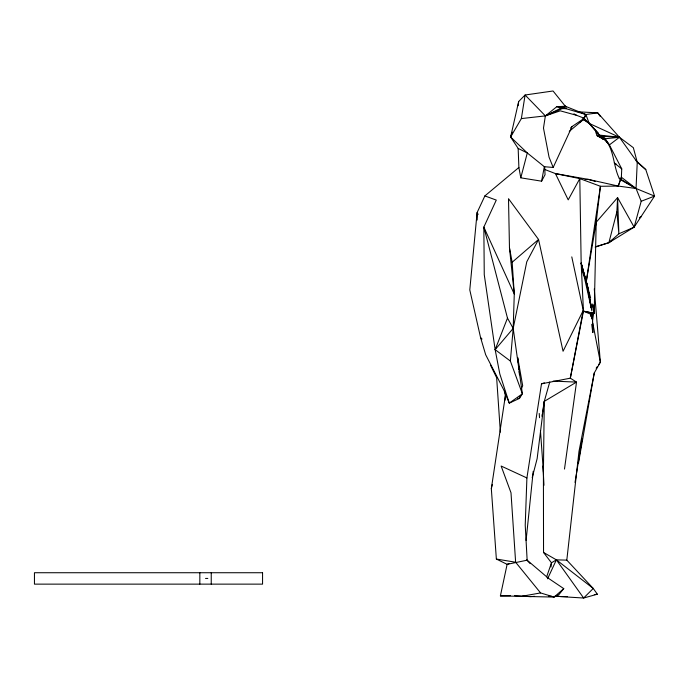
<?xml version="1.0" encoding="UTF-8"?>
<svg xmlns="http://www.w3.org/2000/svg" width="689" height="689" viewBox="0 0 689 689"><rect width="100%" height="100%" fill="white"/><g stroke="black" fill="none" stroke-linecap="round" stroke-linejoin="round"><path stroke-width="1.03" d="M550.985 567.004L551.476 562.818L543.543 552.466L543.414 472.111L544.276 401.377L549.753 381.982M595.158 247.11L608.878 242.692L634.138 227.155L654.55 196.098L636.042 188.502L618.257 186.073L588.251 179.364L555.429 173.594L568.21 199.862L579.802 178.606L600.429 186.28L596.2 222.237L594.176 313.547L583.445 311.178L581.163 263.129L579.802 178.606L555.429 173.594L544.81 169.503M544.353 382.869L541.502 383.825L526.904 477.951L525.225 525.199L527.145 560.183L548.435 578.304L563.757 588.621L559.037 594.461L554.137 597.079L500.395 595.89L507.121 564.343L509.05 563.585M595.959 246.602L608.878 242.692L618.886 233.795L634.138 227.155L641.192 201.274L636.042 188.502L637.247 162.199L633.346 147.696L619.445 137.283L597.725 112.841L577.83 111.807M569.252 131.392L584.289 118.844L589.19 123.409L599.266 135.087L604.847 138.127L609.395 144.905L621.754 168.9L621.357 177.219L618.257 186.073L600.429 186.28L586.313 281.37L591.73 309.55M634.138 227.155L617.585 197.605L618.886 233.795L616.862 211.936L617.585 197.605L596.2 222.237L594.831 228.343M504.994 400.266L505.338 396.003L504.572 390.809M566.177 107.295L553.052 90.982L525.096 95.004L518.671 101.507L510.609 137.008L518.154 148.428L518.886 167.479L484.875 195.917L477.115 212.548L469.786 289.914L480.56 337.515L485.667 354.732L503.78 389.914L509.274 403.125L519.48 398.406L522.374 393.781L510.368 361.045L513.193 328.395L514.27 294.065L512.16 262.242L509.472 247.782L508.508 198.699L538.548 239.471L563.059 351.269L583.247 310.403L571.784 256.885M526.086 540.452L533.208 471.319M556.488 595.658L560.519 596.614L583.643 598.018L597.363 594.211L593.263 588.466L566.806 560.131L578.984 451.416L594.271 372.947L600.352 362.225L594.288 288.863M541.502 383.825L570.32 378.175L576.521 382.102L544.276 401.377L537.136 458.667L532.201 477.684M518.119 105.693L518.671 101.507M564.489 469.071L576.521 382.102L553.224 381.103M527.145 560.183L507.121 564.343L496.364 559.046L491.326 488.63L505.338 396.003M575.014 482.472L582.127 439.031M600.153 116.329L597.725 112.841L585.883 114.512L565.29 106.235L556.781 106.709L545.369 115.89L543.483 128.094L549.055 157.161L553.189 167.444L544.327 166.721L527.292 152.967L510.609 137.008L512.444 132.185M510.609 137.008L521.366 118.586L525.096 95.004L545.369 115.89L560.243 110.834L576.59 115.313L583.006 117.785M541.924 416.208L542.26 414.089M542.596 411.97L544.276 401.377M591.73 324.347L592.764 332.563L592.566 320.101L594.039 311.023L593.815 304.667M587.286 285.849L586.313 281.37L596.2 222.237M519.807 396.476L519.48 398.406L517.517 398.242M578.424 463.464L594.271 372.947M518.886 167.479L520.789 177.831L541.588 181.181L544.327 166.721M583.247 310.403L570.32 378.175L583.445 311.178L589.371 312.177M491.326 488.63L492.299 484.47M616.862 211.936L608.878 242.692L613.038 239.333M520.789 177.831L527.292 152.967L518.154 148.428M546.61 576.943L551.476 562.818L556.393 559.856L566.806 560.131M618.257 186.073L621.357 177.219L636.042 188.502L620.186 179.562L619.204 178.244C612.159 164.025 614.829 143.725 599.266 135.087L597.087 135.638L595.787 132.374L605.123 139.695L604.847 138.127M507.483 318.111L513.193 328.395L522.374 393.781L509.274 403.125L499.818 373.989L495.141 349.65L507.483 318.111L483.842 227.094L496.287 200.094L484.875 195.917M521.366 118.586L545.369 115.89L563.197 107.053L566.022 108.673L585.883 114.512L583.712 119.783L589.19 123.409L619.445 137.283L637.247 162.199L645.808 169.632L654.55 196.098L641.192 201.274M521.297 388.923L522.684 385.754L517.732 357.669L518.266 363.008M553.189 167.444L572.077 126.526L583.6 118.775L585.883 114.512L589.19 123.409L598.121 133.528M547.566 578.812L556.393 559.856L543.543 552.466M598.569 133.39L589.19 123.409L583.729 119.223L582.472 119.042L583.712 119.783L583.6 118.775L585.883 114.512M541.588 181.181L545.051 174.696L544.646 166.592M596.157 368.219L597.354 366.505M598.552 364.791L600.352 362.225L592.798 323.219M510.368 361.045L495.141 349.65L513.193 328.395L526.766 261.811L538.548 239.471L512.16 262.242M580 122.659L581.998 120.317M563.568 107.26L562.68 107.174L562.258 108.578L565.29 106.235L563.197 107.053L566.022 108.673L562.258 108.578L556.781 106.709L562.68 107.174L565.29 106.235L562.258 108.578L545.369 115.89M570.552 128.016L572.077 126.526M563.757 588.621L554.137 597.079L540.581 592.928L522.417 596.166M639.659 217.81L641.33 216.467L639.521 217.586M603.624 138.765L609.395 144.905L619.445 137.283L599.266 135.087L602.927 138.98L619.445 137.283L598.948 136.103L602.927 138.98L599.499 135.087M583.445 311.178L590.439 314.072L592.333 312.677L594.176 313.547M594.306 594.598L597.363 594.211M534.595 596.329L530.349 596.648L514.433 595.623M585.03 179.545L588.251 179.364L595.485 181.483M500.395 595.89L510.377 595.632M205.537 578.433L207.82 578.433M548.556 596.321L551.717 596.373M553.827 596.407L567.512 596.622M496.364 559.046L515.63 562.233L540.581 592.928M526.904 477.951L501.136 466.031L510.997 492.773L515.63 562.233M605.123 139.695L597.087 135.638L602.927 138.98M573.92 113.831L576.59 115.313M616.087 163.999L614.252 162.948L621.754 168.9M619.204 178.244L636.042 188.502M583.6 118.775L583.712 119.783L584.289 118.844L589.19 123.409M636.068 160.606L645.808 169.632M480.56 337.515L482.033 339.057M526.585 559.787L530.194 563.636M606.647 141.65L609.395 144.905M583.919 118.138L584.746 119.326M478.166 214.4L477.115 212.548L477.21 220.024M590.439 314.072L592.187 317.5L592.566 320.101L590.439 314.072L590.697 316.122M490.387 364.946L496.64 377.693L500.36 432.158M583.617 275.781L581.163 263.129L586.313 281.37M591.894 310.911L581.163 263.129L590.611 297.881M581.163 263.129L587.467 286.564M588.01 288.605L588.561 290.637M592.669 305.925L594.039 311.023L592.196 303.944M590.757 312.677L591.782 317.948M591.773 309.568L587.45 285.746L591.016 307.389M495.141 349.65L484.255 274.696L483.842 227.094L514.27 294.065L509.472 247.782M518.481 365.144L518.912 369.425M519.127 371.56L519.446 374.764M539.22 413.452L539.521 417.715M540.443 430.513L543.414 472.111M542.975 466.014L543.966 485.306M592.764 332.563L592.333 312.677L592.566 320.101M211.239 572.731L211.239 584.134M199.836 572.731L199.836 584.134M593.263 588.466L583.643 598.018L556.393 559.856L593.263 588.466M262.561 572.731L34.45 572.731L34.45 584.134L262.561 584.134L262.561 572.731"/></g></svg>
